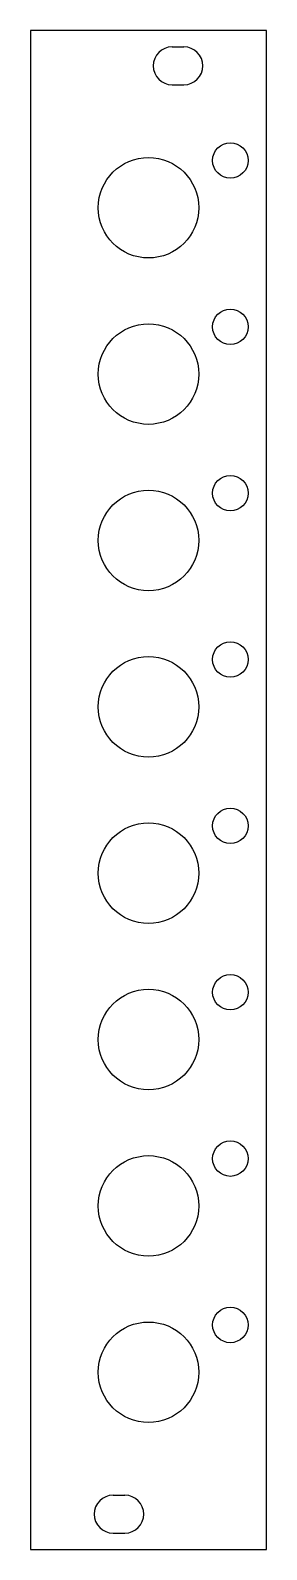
# Model space of a CAD drawing. Extents: x 0 to 20, y 0 to 128.
import ezdxf

# ---------------------------------------------------------------- set-up
doc = ezdxf.new("R2010")
doc.units = 0
doc.layers.add('Sketch', color=7, linetype='CONTINUOUS')

msp = doc.modelspace()

# ---------------------------------------------------------------- linework, layer by layer
at = {"layer": 'Sketch'}
for p, q in [((20, 128.5), (0, 128.5)), ((0, 128.5), (0, 0)), ((20, 0), (20, 128.5)), ((12, 127.1), (13, 127.1)), ((12, 123.9), (13, 123.9)), ((7, 4.6), (8, 4.6)), ((7, 1.4), (8, 1.4)), ((0, 0), (20, 0))]:
    msp.add_line(p, q, dxfattribs=at)
for centre, radius in [((16.9282, 117.5), 1.5), ((10, 113.5), 4.25), ((16.9282, 103.429), 1.5), ((10, 99.4286), 4.25), ((16.9282, 89.3571), 1.5), ((10, 85.3571), 4.25), ((16.9282, 75.2857), 1.5), ((10, 71.2857), 4.25), ((16.9282, 61.2143), 1.5), ((10, 57.2143), 4.25), ((16.9282, 47.1429), 1.5), ((10, 43.1429), 4.25), ((16.9282, 33.0714), 1.5), ((10, 29.0714), 4.25), ((16.9282, 19), 1.5), ((10, 15), 4.25)]:
    msp.add_circle(centre, radius, dxfattribs=at)
for centre, start, end in [((12, 125.5), 90, -90), ((13, 125.5), -90, 90), ((7, 3), 90, -90), ((8, 3), -90, 90)]:
    msp.add_arc(centre, 1.6, start, end, dxfattribs=at)

doc.saveas('drawing.dxf')
